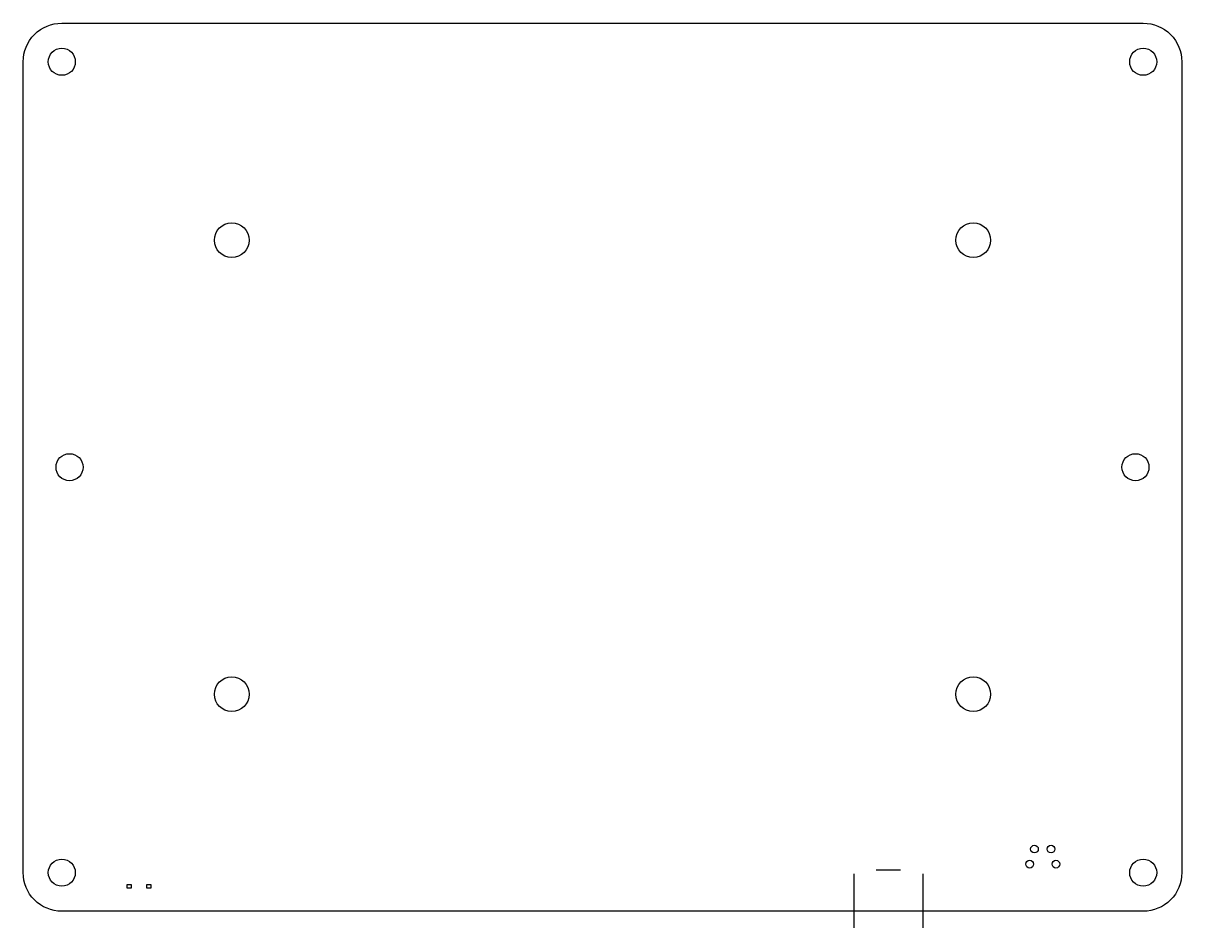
# Model space of a CAD drawing. Extents: x -75 to 75, y -60 to 57.
import ezdxf

# ---------------------------------------------------------------- set-up
doc = ezdxf.new("R2010")
doc.units = 0
doc.header["$MEASUREMENT"] = 0
doc.layers.get('0').update_dxf_attribs({"linetype": 'CONTINUOUS'})

msp = doc.modelspace()

# ---------------------------------------------------------------- linework, layer by layer
for p, q in [((35.41, -52.12), (38.59, -52.12)), ((32.53, -52.67), (32.53, -59.65)), ((41.47, -52.67), (41.47, -59.65))]:
    msp.add_line(p, q)
msp.add_lwpolyline([(75, -52.5, -0.414214), (70, -57.5), (-70, -57.5, -0.414214), (-75, -52.5), (-75, 52.5, -0.414214), (-70, 57.5), (70, 57.5, -0.414214), (75, 52.5)], format="xyb", close=True)
for points in [[(-61.02, -54.02), (-61.02, -54.52), (-61.52, -54.52), (-61.52, -54.02)], [(-58.98, -54.52), (-58.98, -54.02), (-58.48, -54.02), (-58.48, -54.52)]]:
    msp.add_lwpolyline(points, close=True)
for centre, radius in [((-70, 52.5), 1.75), ((70, 52.5), 1.75), ((-48, 29.4), 2.25), ((48, 29.4), 2.25), ((-69, 0), 1.75), ((69, 0), 1.75), ((-48, -29.4), 2.25), ((48, -29.4), 2.25), ((55.92, -49.45), 0.5), ((58.07, -49.45), 0.5), ((-70, -52.5), 1.75), ((55.3, -51.4), 0.5), ((58.7, -51.4), 0.5), ((70, -52.5), 1.75)]:
    msp.add_circle(centre, radius)

doc.saveas('drawing.dxf')
